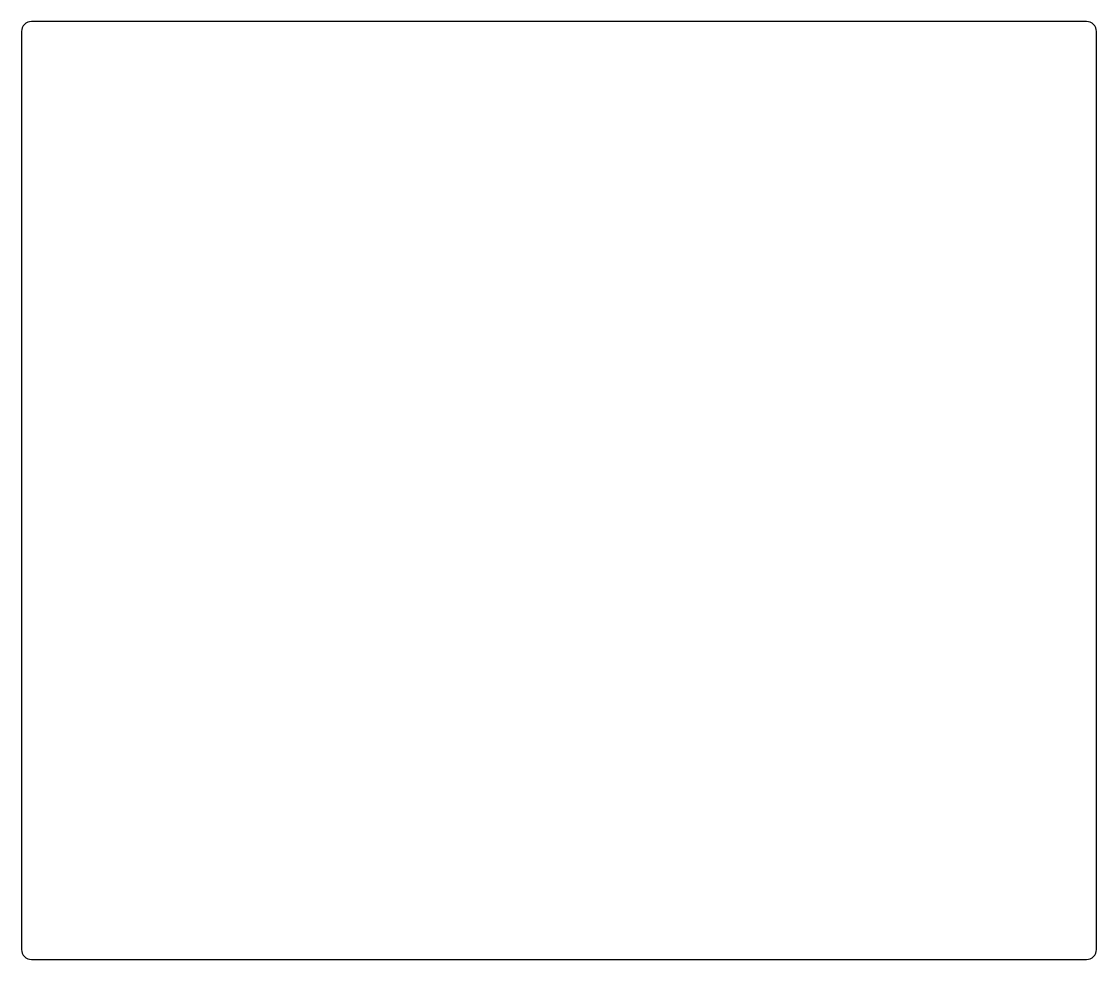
# Model space of a CAD drawing. Header units: millimetres. Extents: x -106 to 106, y -248 to -63.
import ezdxf

# ---------------------------------------------------------------- set-up
doc = ezdxf.new("R2010")
doc.units = ezdxf.units.MM
doc.layers.get('0').update_dxf_attribs({"linetype": 'CONTINUOUS'})

msp = doc.modelspace()

# ---------------------------------------------------------------- linework, layer by layer
for p, q in [((104, -63, 0), (-104, -63, 0)), ((-106, -65, 0), (-106, -246, 0)), ((106, -246, 0), (106, -65, 0)), ((-104, -248, 0), (104, -248, 0))]:
    msp.add_line(p, q)
for centre, start, end in [((-104, -65, 0), 90, 180), ((104, -65, 0), 0, 90), ((-104, -246, 0), 180, 270), ((104, -246, 0), -90, 0)]:
    msp.add_arc(centre, 2, start, end)

doc.saveas('drawing.dxf')
